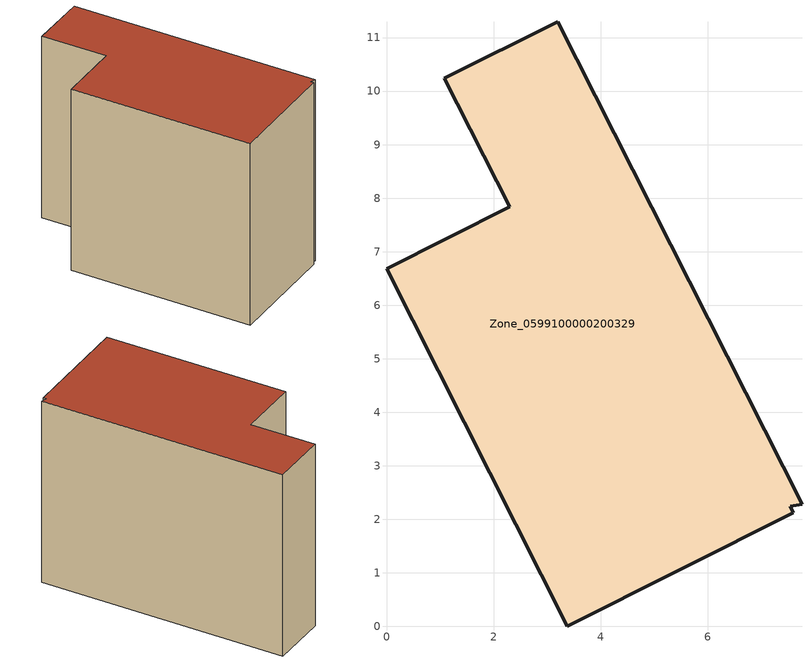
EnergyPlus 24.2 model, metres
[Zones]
Zone_0599100000200329
 floor ground (C_G): 7.76,2.29 7.54,2.25 7.59,2.13 3.38,0 0,6.68 2.3,7.84 1.08,10.24 3.2,11.3 z2.96
 wall outside (C_F): 7.54,2.25 7.76,2.29 3.2,11.3 1.08,10.24 2.3,7.84 0,6.68 3.38,0 7.59,2.13 7.54,2.25 z2.96:10.81
 roof outside (C_R): 3.38,0 7.59,2.13 7.54,2.25 7.76,2.29 3.2,11.3 1.08,10.24 2.3,7.84 0,6.68 z10.81
[BUILDING]
Pand.0599100000200329: North Axis=0; Terrain=City; Loads Convergence Tolerance Value=0.04; Temperature Convergence Tolerance Value=0.4; Solar Distribution=FullExterior; Maximum Number of Warmup Days=25; Minimum Number of Warmup Days=1
[Site:Location]
Rotterdam.The.Hague.AP_ZH_NLD Design_Conditions: Latitude=51.96; Longitude=4.45; Time Zone=1; Elevation=-4.5
[SITE:GROUNDTEMPERATURE:BUILDINGSURFACE]
18, 18, 18, 18, 18, 18, 18, 18, 18, 18, 18, 18
[MATERIAL] Thermal Absorptance=0.9; Solar Absorptance=0.7; Visible Absorptance=0.7
Name | Roughness | Thickness | Conductivity | Density | Specific Heat
G.TI.1946 | MediumSmooth | 0.15 | 1 | 540 | 1210
F.TI.1946 | Rough | 0.3 | 0.857143 | 1920 | 840
R.TI.1946 | MediumRough | 0.2 | 0.1 | 1500 | 1000
[CONSTRUCTION]
C_G: G.TI.1946
C_F: F.TI.1946
C_R: R.TI.1946
[ZONE]
Zone_0599100000200329: Type=1; Multiplier=1; Ceiling Height=Autocalculate; Volume=Autocalculate; Floor Area=autocalculate; Part of Total Floor Area=Yes
[ZONEINFILTRATION:DESIGNFLOWRATE]
Infil_Zone_0599100000200329: Zone or ZoneList or Space or SpaceList=Zone_0599100000200329; Schedule=AlwaysOn; Design Flow Rate Calculation Method=Flow/Area; Flow Rate per Floor Area=0.003; Constant Term Coefficient=1; Temperature Term Coefficient=0; Velocity Term Coefficient=0; Velocity Squared Term Coefficient=0
[HVACTEMPLATE:ZONE:IDEALLOADSAIRSYSTEM]
Zone_0599100000200329: Maximum Heating Supply Air Temperature=50; Minimum Cooling Supply Air Temperature=13; Maximum Heating Supply Air Humidity Ratio=0.0156; Minimum Cooling Supply Air Humidity Ratio=0.0077; Heating Limit=NoLimit; Cooling Limit=NoLimit; Dehumidification Control Type=ConstantSensibleHeatRatio; Cooling Sensible Heat Ratio=0.7; Dehumidification Setpoint=60; Humidification Control Type=None; Humidification Setpoint=30; Outdoor Air Method=None; Outdoor Air Flow Rate per Person=0.00944; Outdoor Air Flow Rate per Zone Floor Area=0; Outdoor Air Flow Rate per Zone=0; Demand Controlled Ventilation Type=None; Outdoor Air Economizer Type=NoEconomizer; Heat Recovery Type=None; Sensible Heat Recovery Effectiveness=0.7; Latent Heat Recovery Effectiveness=0.65
[ZONECONTROL:THERMOSTAT]
ThermostatControl_Zone_0599100000200329: Zone or ZoneList=Zone_0599100000200329; Control Type Schedule=DualSetpointControlType; Control 1=Thermostat_Zone_0599100000200329; Temperature Difference Between Cutout And Setpoint=0
[THERMOSTATSETPOINT:DUALSETPOINT]
Thermostat_Zone_0599100000200329: Heating Setpoint Temperature Schedule=HeatingSetpoint_Zone_0599100000200329; Cooling Setpoint Temperature Schedule=CoolingSetpoint_Zone_0599100000200329
[SCHEDULE:COMPACT]
HeatingSetpoint_Zone_0599100000200329: Through: 12/31, For: AllDays, Until: 24:00, 21
CoolingSetpoint_Zone_0599100000200329: Through: 12/31, For: AllDays, Until: 24:00, 24
DualSetpointControlType: Through: 12/31, For: AllDays, Until: 24:00, 4
AlwaysOn: Through: 12/31, For: AllDays, Until: 24:00, 1
